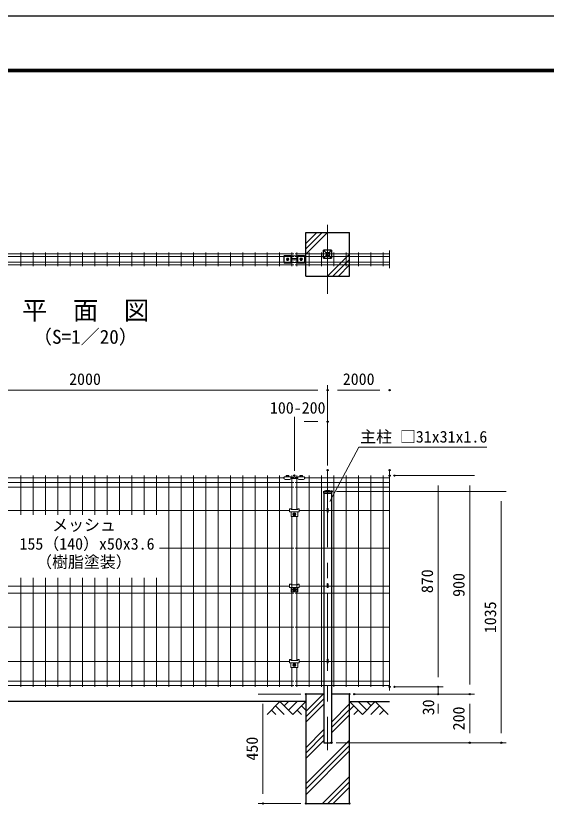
# Model space of a CAD drawing. Units: millimetres, scale not verified. Extents: x -4200 to 4200, y -2970 to 2970.
# Drawn here: x -2286 to -100, y -285 to 2970 of the extents above; entities that cross this region are included whole.
import ezdxf
from ezdxf.enums import TextEntityAlignment as Align

# ---------------------------------------------------------------- set-up
doc = ezdxf.new("R2010")
doc.units = ezdxf.units.MM
doc.header["$LTSCALE"] = 10
doc.header["$PDMODE"] = 32
doc.header["$PDSIZE"] = 5
doc.linetypes.add('USER1', pattern=[50.8, 31.75, -6.35, 6.35, -6.35])
for name, color, linetype, lineweight in [('0-0_D-TTL-TXT', 7, 'Continuous', 25), ('0-1_D-BGD', 7, 'Continuous', 25), ('0-2_D-STR4', 7, 'Continuous', 25), ('0-3_D-STR-DIM', 7, 'Continuous', 13), ('0-4_D-STR3', 3, 'Continuous', 13), ('0-5_D-BMK', 2, 'USER1', 13), ('0-6_D-STR1', 1, 'Continuous', 25), ('0-7_D-STR2', 7, 'Continuous', 13), ('0-8_D-DCR-HCH', 7, 'Continuous', 13), ('0-B_D-STR-TXT', 7, 'Continuous', 13), ('0-C_D-TTL', 7, 'Continuous', 25)]:
    doc.layers.add(name, color=color, linetype=linetype, lineweight=lineweight)
doc.layers.add('0-A_Defpoints', color=7, linetype='Continuous')
doc.styles.add('ＭＳ ゴシック', font='')
doc.styles.get('ＭＳ ゴシック').set_extended_font_data('MS Gothic')

msp = doc.modelspace()

# ---------------------------------------------------------------- linework, layer by layer
at = {"layer": '0-1_D-BGD'}
for p, q in [((-1090.45, 146.38), (-2910.45, 146.38)), ((-910.45, 146.38), (-744.99, 146.38))]:
    msp.add_line(p, q, dxfattribs=at)
at = {"layer": '0-2_D-STR4'}
for p, q in [((-1090.45, 2078.29), (-910.45, 2078.29)), ((-1090.45, 1898.29), (-1090.45, 2078.29)), ((-910.45, 1898.29), (-910.45, 2078.29)), ((-1090.45, 1898.29), (-910.45, 1898.29))]:
    msp.add_line(p, q, dxfattribs=at)
msp.add_lwpolyline([(-1015.95, 176.38), (-1090.45, 176.38), (-1090.45, -273.62), (-910.45, -273.62), (-910.45, 176.38), (-984.95, 176.38)], dxfattribs=at)
at = {"layer": '0-3_D-STR-DIM'}
for p, q in [((-746.11, 2003.08), (-746.11, 1930.88)), ((-1000.45, 1118.64), (-1000.45, 1448.64)), ((-1000.45, 1118.64), (-1000.45, 1448.64)), ((-2960.45, 1428.64), (-1040.45, 1428.64)), ((-960.45, 1428.64), (-784.99, 1428.64)), ((-1137.38, 1096.78), (-1137.38, 1318.64)), ((-1000.45, 1118.64), (-1000.45, 1318.64)), ((-1097.38, 1298.64), (-1040.45, 1298.64)), ((-744.99, 1098.64), (-744.99, 191.11)), ((-724.99, 1076.38), (-524.99, 1076.38)), ((-704.99, 1076.38), (-394.99, 1076.38)), ((-963.95, 1011.38), (-264.99, 1011.38)), ((-544.99, 1036.38), (-544.99, 246.38)), ((-414.99, 1036.38), (-414.99, 216.38)), ((-284.99, 971.38), (-284.99, 16.38)), ((-544.99, 246.38), (-544.99, 286.38)), ((-724.99, 206.38), (-524.99, 206.38)), ((-704.99, 206.38), (-524.99, 206.38)), ((-544.99, 206.38), (-544.99, 176.38)), ((-1110.45, 176.38), (-1286.85, 176.38)), ((-890.45, 176.38), (-524.99, 176.38)), ((-890.45, 176.38), (-394.99, 176.38)), ((-870.45, 176.38), (-394.99, 176.38)), ((-1266.85, 136.38), (-1266.85, -233.62)), ((-544.99, 136.38), (-544.99, 96.38)), ((-414.99, 136.38), (-414.99, 16.38)), ((-964.95, -23.62), (-394.99, -23.62)), ((-964.95, -23.62), (-264.99, -23.62)), ((-1110.45, -273.62), (-1286.85, -273.62))]:
    msp.add_line(p, q, dxfattribs=at)
at = {"layer": '0-4_D-STR3'}
for p, q in [((-1180.41, 1980.89), (-1180.41, 1953.89)), ((-1178.91, 1980.89), (-1180.41, 1980.89)), ((-1180.41, 1953.89), (-1178.91, 1953.89)), ((-1178.91, 1983.47), (-1151.91, 1983.47)), ((-1178.91, 1983.47), (-1178.91, 1951.31)), ((-1167.96, 1971.81), (-1170.51, 1967.39)), ((-1167.96, 1962.98), (-1170.51, 1967.39)), ((-1168.24, 1969.51), (-1166.83, 1968.1)), ((-1168.24, 1965.27), (-1166.83, 1966.69)), ((-1162.86, 1971.81), (-1167.96, 1971.81)), ((-1162.86, 1962.98), (-1167.96, 1962.98)), ((-1167.53, 1970.22), (-1166.12, 1968.81)), ((-1167.53, 1964.56), (-1166.12, 1965.98)), ((-1163.29, 1970.22), (-1164.71, 1968.81)), ((-1163.29, 1964.56), (-1164.71, 1965.98)), ((-1162.58, 1969.51), (-1164, 1968.1)), ((-1162.58, 1965.27), (-1164, 1966.69)), ((-1162.86, 1971.81), (-1160.32, 1967.39)), ((-1162.86, 1962.98), (-1160.32, 1967.39)), ((-1151.91, 1983.47), (-1151.91, 1951.31)), ((-1122.91, 1980.89), (-1151.91, 1980.89)), ((-1151.91, 1953.89), (-1122.91, 1953.89)), ((-1150.91, 1969.89), (-1123.91, 1969.89)), ((-1150.91, 1964.89), (-1123.91, 1964.89)), ((-1122.91, 1983.47), (-1122.91, 1951.31)), ((-1122.91, 1983.47), (-1095.91, 1983.47)), ((-1111.96, 1971.81), (-1114.51, 1967.39)), ((-1111.96, 1962.98), (-1114.51, 1967.39)), ((-1112.24, 1969.51), (-1110.83, 1968.1)), ((-1112.24, 1965.27), (-1110.83, 1966.69)), ((-1106.86, 1971.81), (-1111.96, 1971.81)), ((-1106.86, 1962.98), (-1111.96, 1962.98)), ((-1111.53, 1970.22), (-1110.12, 1968.81)), ((-1111.53, 1964.56), (-1110.12, 1965.98)), ((-1107.29, 1970.22), (-1108.71, 1968.81)), ((-1107.29, 1964.56), (-1108.71, 1965.98)), ((-1106.58, 1969.51), (-1108, 1968.1)), ((-1106.58, 1965.27), (-1108, 1966.69)), ((-1106.86, 1971.81), (-1104.32, 1967.39)), ((-1106.86, 1962.98), (-1104.32, 1967.39)), ((-1095.91, 1983.47), (-1095.91, 1951.31)), ((-1094.41, 1980.89), (-1095.91, 1980.89)), ((-1095.91, 1953.89), (-1094.41, 1953.89)), ((-1094.41, 1953.89), (-1094.41, 1980.89)), ((-1178.91, 1951.31), (-1151.91, 1951.31)), ((-1122.91, 1951.31), (-1095.91, 1951.31)), ((-1170.91, 1071.55), (-1170.91, 1076.18)), ((-1169.53, 1076.55), (-1161.27, 1076.55)), ((-1168.16, 1071.55), (-1168.16, 1076.18)), ((-1162.65, 1071.55), (-1162.65, 1076.18)), ((-1159.9, 1076.18), (-1159.9, 1071.55)), ((-1114.92, 1071.55), (-1114.92, 1076.18)), ((-1113.54, 1076.55), (-1105.28, 1076.55)), ((-1112.16, 1071.55), (-1112.16, 1076.18)), ((-1106.66, 1071.55), (-1106.66, 1076.18)), ((-1103.9, 1076.18), (-1103.9, 1071.55)), ((-1180.4, 1064.55), (-1180.4, 1069.95)), ((-1180.4, 1069.95), (-1178.9, 1069.95)), ((-1180.4, 1064.55), (-1178.9, 1064.55)), ((-1178.9, 1071.55), (-1151.9, 1071.55)), ((-1178.9, 1071.55), (-1178.9, 1064.05)), ((-1174.9, 1060.05), (-1155.9, 1060.05)), ((-1151.9, 1071.55), (-1151.9, 1064.05)), ((-1151.9, 1069.95), (-1122.9, 1069.95)), ((-1151.9, 1064.55), (-1122.9, 1064.55)), ((-1122.9, 1071.55), (-1095.9, 1071.55)), ((-1122.9, 1071.55), (-1122.9, 1064.05)), ((-1118.9, 1060.05), (-1099.9, 1060.05)), ((-1095.9, 1071.55), (-1095.9, 1064.05)), ((-1095.9, 1069.95), (-1094.4, 1069.95)), ((-1095.9, 1066.15), (-1094.4, 1066.15)), ((-1095.9, 1064.55), (-1094.4, 1064.55)), ((-1094.4, 1069.95), (-1094.4, 1064.55)), ((-1157.41, 939.68), (-1157.41, 926.88)), ((-1157.41, 926.88), (-1117.41, 926.88)), ((-1151.41, 936.78), (-1123.41, 936.78)), ((-1151.41, 926.88), (-1151.41, 907.88)), ((-1140.88, 917.88), (-1138.88, 917.88)), ((-1140.88, 916.88), (-1138.88, 916.88)), ((-1137.88, 920.88), (-1137.88, 918.88)), ((-1137.88, 913.88), (-1137.88, 915.88)), ((-1136.88, 920.88), (-1136.88, 918.88)), ((-1136.88, 913.88), (-1136.88, 915.88)), ((-1133.88, 917.88), (-1135.88, 917.88)), ((-1133.88, 916.88), (-1135.88, 916.88)), ((-1123.41, 939.68), (-1123.41, 936.78)), ((-1123.41, 939.68), (-1117.41, 939.68)), ((-1123.41, 926.88), (-1123.41, 907.88)), ((-1117.41, 939.68), (-1117.41, 926.88)), ((-1003.05, 940.54), (-1003.05, 928.38)), ((-997.85, 940.54), (-997.85, 928.38)), ((-1151.41, 907.88), (-1123.41, 907.88)), ((-1157.41, 629.18), (-1157.41, 616.38)), ((-1151.41, 626.28), (-1123.41, 626.28)), ((-1123.41, 629.18), (-1123.41, 626.28)), ((-1123.41, 629.18), (-1117.41, 629.18)), ((-1117.41, 629.18), (-1117.41, 616.38)), ((-1003.05, 630.04), (-1003.05, 617.88)), ((-997.85, 630.04), (-997.85, 617.88)), ((-1157.41, 616.38), (-1117.41, 616.38)), ((-1151.41, 616.38), (-1151.41, 597.38)), ((-1151.41, 597.38), (-1123.41, 597.38)), ((-1140.88, 607.38), (-1138.88, 607.38)), ((-1140.88, 606.38), (-1138.88, 606.38)), ((-1137.88, 610.38), (-1137.88, 608.38)), ((-1137.88, 603.38), (-1137.88, 605.38)), ((-1136.88, 610.38), (-1136.88, 608.38)), ((-1136.88, 603.38), (-1136.88, 605.38)), ((-1133.88, 607.38), (-1135.88, 607.38)), ((-1133.88, 606.38), (-1135.88, 606.38)), ((-1123.41, 616.38), (-1123.41, 597.38)), ((-1157.44, 318.68), (-1151.44, 318.68)), ((-1157.44, 318.68), (-1157.44, 305.88)), ((-1157.44, 305.88), (-1117.44, 305.88)), ((-1151.44, 318.68), (-1151.44, 315.78)), ((-1151.44, 315.78), (-1123.44, 315.78)), ((-1151.44, 305.88), (-1151.44, 286.88)), ((-1140.91, 296.88), (-1138.91, 296.88)), ((-1140.91, 295.88), (-1138.91, 295.88)), ((-1137.91, 299.88), (-1137.91, 297.88)), ((-1137.91, 292.88), (-1137.91, 294.88)), ((-1136.91, 299.88), (-1136.91, 297.88)), ((-1136.91, 292.88), (-1136.91, 294.88)), ((-1133.91, 296.88), (-1135.91, 296.88)), ((-1133.91, 295.88), (-1135.91, 295.88)), ((-1123.44, 318.68), (-1117.44, 318.68)), ((-1123.44, 318.68), (-1123.44, 315.78)), ((-1123.44, 305.88), (-1123.44, 286.88)), ((-1117.44, 318.68), (-1117.44, 305.88)), ((-1003.05, 319.54), (-1003.05, 307.38)), ((-997.85, 319.54), (-997.85, 307.38)), ((-1151.44, 286.88), (-1123.44, 286.88))]:
    msp.add_line(p, q, dxfattribs=at)
for points in [[(-1157.41, 939.68), (-1151.41, 939.68), (-1151.41, 936.78)], [(-1157.41, 629.18), (-1151.41, 629.18), (-1151.41, 626.28)]]:
    msp.add_lwpolyline(points, dxfattribs=at)
for centre, radius in [((-1165.41, 1967.39), 4.41), ((-1109.41, 1967.39), 4.41), ((-1137.38, 917.38), 6.5), ((-1137.38, 606.88), 6.5), ((-1137.41, 296.38), 6.5)]:
    msp.add_circle(centre, radius, dxfattribs=at)
for centre, radius, start, end in [((-1167.89, 1969.87), 0.5, 44.99953, 224.99952), ((-1167.89, 1964.92), 0.5, 135, 314.99998), ((-1165.41, 1968.64), 3.75, 57.53826, 122.46174), ((-1165.41, 1966.14), 3.75, 237.53826, 302.46174), ((-1167.53, 1967.39), 1, 314.99999, 45), ((-1165.41, 1969.51), 1, 225.00001, 314.99999), ((-1165.41, 1965.27), 1, 45, 135), ((-1163.29, 1967.39), 1, 135, 225.00001), ((-1162.94, 1969.87), 0.5, 315, 135), ((-1162.94, 1964.92), 0.5, 225.00001, 44.99999), ((-1150.91, 1967.39), 2.5, 90, 113.57818), ((-1150.91, 1967.39), 2.5, 246.42182, 270), ((-1123.91, 1967.39), 2.5, 66.42182, 90), ((-1123.91, 1967.39), 2.5, 270, 293.57818), ((-1111.89, 1969.87), 0.5, 44.99953, 224.99952), ((-1111.89, 1964.92), 0.5, 135, 314.99998), ((-1109.41, 1968.64), 3.75, 57.53826, 122.46174), ((-1109.41, 1966.14), 3.75, 237.53826, 302.46174), ((-1111.53, 1967.39), 1, 314.99999, 45), ((-1109.41, 1969.51), 1, 225.00001, 314.99999), ((-1109.41, 1965.27), 1, 45, 135), ((-1107.29, 1967.39), 1, 135, 225.00001), ((-1106.94, 1969.87), 0.5, 315, 135), ((-1106.94, 1964.92), 0.5, 225.00001, 44.99999), ((-1169.53, 1073.79), 2.75, 60, 120), ((-1165.4, 1066.09), 10.46, 74.73852, 105.26148), ((-1161.27, 1073.79), 2.75, 60, 120), ((-1113.54, 1073.79), 2.75, 60, 120), ((-1109.41, 1066.09), 10.46, 74.73852, 105.26148), ((-1105.28, 1073.79), 2.75, 60, 120), ((-1174.9, 1064.05), 4, 180, 270), ((-1155.9, 1064.05), 4, 270, 0), ((-1118.9, 1064.05), 4, 180, 270), ((-1099.9, 1064.05), 4, 270, 0), ((-1140.88, 917.38), 0.5, 90.00001, 270), ((-1138.88, 918.88), 1, 270, 0.00001), ((-1138.88, 915.88), 1, 0, 90), ((-1137.38, 920.88), 0.5, 0, 179.99999), ((-1137.38, 913.88), 0.5, 180.00002, 0.00001), ((-1135.88, 918.88), 1, 180.00001, 270), ((-1135.88, 915.88), 1, 90, 180.00001), ((-1133.88, 917.38), 0.5, 270.00049, 90.00046), ((-1000.45, 928.38), 2.6, 180, 0), ((-1140.88, 606.88), 0.5, 90.00001, 270), ((-1138.88, 608.38), 1, 270, 0.00001), ((-1138.88, 605.38), 1, 0, 90), ((-1137.38, 610.38), 0.5, 0, 179.99999), ((-1137.38, 603.38), 0.5, 180.00002, 0.00001), ((-1135.88, 608.38), 1, 180.00001, 270), ((-1135.88, 605.38), 1, 90, 180.00001), ((-1133.88, 606.88), 0.5, 270.00049, 90.00046), ((-1000.45, 617.88), 2.6, 180, 0), ((-1140.91, 296.38), 0.5, 90.00001, 270), ((-1138.91, 297.88), 1, 270, 0.00001), ((-1138.91, 294.88), 1, 0, 90), ((-1137.41, 299.88), 0.5, 0, 179.99999), ((-1135.91, 297.88), 1, 180.00001, 270), ((-1135.91, 294.88), 1, 90, 180.00001), ((-1133.91, 296.38), 0.5, 270.00049, 90.00046), ((-1000.45, 307.38), 2.6, 180, 0), ((-1137.41, 292.88), 0.5, 180.00002, 0.00001)]:
    msp.add_arc(centre, radius, start, end, dxfattribs=at)
for centre in [(-1000.45, 940.53), (-1000.45, 630.03), (-1000.45, 319.53)]:
    msp.add_ellipse(centre, major_axis=(-2.6, 0), ratio=0.649974, start_param=3.1415927, end_param=6.2831853, dxfattribs=at)
at = {"layer": '0-5_D-BMK'}
for p, q in [((-1000.45, 2108.89), (-1000.45, 1825.19)), ((-1000.45, 1098.64), (-1000.45, -53.62))]:
    msp.add_line(p, q, dxfattribs=at)
at = {"layer": '0-6_D-STR1'}
for p, q in [((-983.95, 2004.79), (-1016.95, 2004.79)), ((-1016.95, 1971.79), (-1016.95, 2004.79)), ((-1006.45, 1994.29), (-1016.95, 2004.79)), ((-994.45, 1994.29), (-1006.45, 1994.29)), ((-1006.45, 1994.29), (-1006.45, 1982.29)), ((-994.45, 1994.29), (-983.95, 2004.79)), ((-994.45, 1994.29), (-994.45, 1982.29)), ((-983.95, 2004.79), (-983.95, 1971.79)), ((-1006.45, 1982.29), (-1016.95, 1971.79)), ((-1016.95, 1971.79), (-983.95, 1971.79)), ((-994.45, 1982.29), (-1006.45, 1982.29)), ((-983.95, 1971.79), (-994.45, 1982.29)), ((-1016.95, 1011.38), (-1006.45, 1015.38)), ((-1016.95, 1011.38), (-983.95, 1011.38)), ((-1016.95, 1011.38), (-1016.95, 1004.38)), ((-1006.45, 1015.38), (-994.45, 1015.38)), ((-994.45, 1015.38), (-983.95, 1011.38)), ((-983.95, 1011.38), (-983.95, 1004.38)), ((-1016.95, 1004.38), (-983.95, 1004.38)), ((-1015.95, 1004.38), (-1015.95, -23.62)), ((-984.95, 1004.38), (-984.95, -23.62)), ((-1015.95, -23.62), (-984.95, -23.62))]:
    msp.add_line(p, q, dxfattribs=at)
at = {"layer": '0-7_D-STR2'}
for p, q in [((-3134.41, 1989.99), (-1140.41, 1989.99)), ((-2264.36, 1995.39), (-2264.36, 1939.39)), ((-2213.59, 1995.39), (-2213.59, 1939.39)), ((-2162.82, 1995.39), (-2162.82, 1939.39)), ((-2112.05, 1995.39), (-2112.05, 1939.39)), ((-2061.28, 1995.39), (-2061.28, 1939.39)), ((-2010.51, 1995.39), (-2010.51, 1939.39)), ((-1959.74, 1995.39), (-1959.74, 1939.39)), ((-1908.98, 1995.39), (-1908.98, 1939.39)), ((-1858.21, 1995.39), (-1858.21, 1939.39)), ((-1807.44, 1995.39), (-1807.44, 1939.39)), ((-1756.67, 1995.39), (-1756.67, 1939.39)), ((-1705.9, 1995.39), (-1705.9, 1939.39)), ((-1655.13, 1995.39), (-1655.13, 1939.39)), ((-1604.36, 1995.39), (-1604.36, 1939.39)), ((-1553.59, 1995.39), (-1553.59, 1939.39)), ((-1502.82, 1995.39), (-1502.82, 1939.39)), ((-1452.05, 1995.39), (-1452.05, 1939.39)), ((-1401.28, 1995.39), (-1401.28, 1939.39)), ((-1350.51, 1995.39), (-1350.51, 1939.39)), ((-1299.74, 1995.39), (-1299.74, 1939.39)), ((-1248.98, 1995.39), (-1248.98, 1939.39)), ((-1198.21, 1995.39), (-1198.21, 1939.39)), ((-1147.39, 1995.39), (-1147.39, 1939.39)), ((-1134.41, 1989.99), (-746.11, 1989.99)), ((-1127.44, 1995.39), (-1127.44, 1939.39)), ((-1076.67, 1995.39), (-1076.67, 1939.39)), ((-1025.9, 1995.39), (-1025.9, 1939.39)), ((-975.13, 1995.39), (-975.13, 1939.39)), ((-924.36, 1995.39), (-924.36, 1939.39)), ((-873.59, 1995.39), (-873.59, 1939.39)), ((-822.82, 1995.39), (-822.82, 1939.39)), ((-772.05, 1995.39), (-772.05, 1939.39)), ((-3095.91, 1978.69), (-1140.41, 1978.69)), ((-3095.91, 1956.09), (-1140.41, 1956.09)), ((-1134.41, 1978.69), (-746.11, 1978.69)), ((-1134.41, 1956.09), (-746.11, 1956.09)), ((-3134.41, 1944.79), (-1140.41, 1944.79)), ((-1134.41, 1944.79), (-746.11, 1944.79)), ((-2264.32, 1076.38), (-2264.32, 915.22)), ((-2213.55, 1076.38), (-2213.55, 915.22)), ((-2162.78, 1076.38), (-2162.78, 915.22)), ((-2112.01, 1076.38), (-2112.01, 915.22)), ((-2061.24, 1076.38), (-2061.24, 915.22)), ((-2010.47, 1076.38), (-2010.47, 915.22)), ((-1959.7, 1076.38), (-1959.7, 915.22)), ((-1908.94, 1076.38), (-1908.94, 915.22)), ((-1858.17, 1076.38), (-1858.17, 915.22)), ((-1807.4, 1076.38), (-1807.4, 915.22)), ((-1756.63, 1076.38), (-1756.63, 915.22)), ((-1705.86, 1076.38), (-1705.86, 915.22)), ((-1655.09, 1076.38), (-1655.09, 206.38)), ((-1604.32, 1076.38), (-1604.32, 206.38)), ((-1553.55, 1076.38), (-1553.55, 206.38)), ((-1502.78, 1076.38), (-1502.78, 206.38)), ((-1452.01, 1076.38), (-1452.01, 206.38)), ((-1401.24, 1076.38), (-1401.24, 206.38)), ((-1350.47, 1076.38), (-1350.47, 206.38)), ((-1299.7, 1076.38), (-1299.7, 206.38)), ((-1248.94, 1076.38), (-1248.94, 206.38)), ((-1198.17, 1076.38), (-1198.17, 206.38)), ((-1147.4, 1076.38), (-1147.4, 936.78)), ((-1127.4, 1076.38), (-1127.4, 936.78)), ((-1076.63, 1076.38), (-1076.63, 206.38)), ((-1025.86, 1076.38), (-1025.86, 206.38)), ((-975.09, 1076.38), (-975.09, 206.38)), ((-924.32, 1076.38), (-924.32, 206.38)), ((-873.55, 1076.38), (-873.55, 206.38)), ((-822.78, 1076.38), (-822.78, 206.38)), ((-772.01, 1076.38), (-772.01, 206.38)), ((-1140.4, 1048.38), (-3134.41, 1048.38)), ((-1178.9, 1067.95), (-3095.92, 1067.95)), ((-1140.4, 1067.95), (-1151.9, 1067.95)), ((-1122.9, 1067.95), (-1134.41, 1067.95)), ((-744.99, 1048.38), (-1134.41, 1048.38)), ((-744.99, 1067.95), (-1095.9, 1067.95)), ((-1140.4, 1028.8), (-3134.41, 1028.8)), ((-744.99, 1028.8), (-1134.41, 1028.8)), ((-1157.41, 932.38), (-2997.85, 932.38)), ((-1003.05, 932.38), (-1117.41, 932.38)), ((-744.99, 932.38), (-997.85, 932.38)), ((-1147.4, 907.88), (-1147.4, 315.78)), ((-1127.4, 907.88), (-1127.4, 315.78)), ((-1140.4, 777.38), (-1692.75, 777.38)), ((-744.99, 777.38), (-1134.4, 777.38)), ((-2264.32, 654.96), (-2264.32, 206.38)), ((-2213.55, 654.96), (-2213.55, 206.38)), ((-2162.78, 654.96), (-2162.78, 206.38)), ((-2112.01, 654.96), (-2112.01, 206.38)), ((-2061.24, 654.96), (-2061.24, 206.38)), ((-2010.47, 654.96), (-2010.47, 206.38)), ((-1959.7, 654.96), (-1959.7, 206.38)), ((-1908.94, 654.96), (-1908.94, 206.38)), ((-1858.17, 654.96), (-1858.17, 206.38)), ((-1807.4, 654.96), (-1807.4, 206.38)), ((-1756.63, 654.96), (-1756.63, 206.38)), ((-1705.86, 654.96), (-1705.86, 206.38)), ((-1157.41, 621.88), (-2997.85, 621.88)), ((-1003.05, 621.88), (-1117.41, 621.88)), ((-744.99, 621.88), (-997.85, 621.88)), ((-1140.4, 592.08), (-3134.4, 592.08)), ((-744.99, 592.08), (-1134.4, 592.08)), ((-1140.4, 452.08), (-3134.4, 452.08)), ((-744.99, 452.08), (-1134.4, 452.08)), ((-1157.44, 311.38), (-2997.85, 311.38)), ((-1003.05, 311.38), (-1117.44, 311.38)), ((-744.99, 311.38), (-997.85, 311.38)), ((-1147.4, 286.88), (-1147.4, 206.38)), ((-1127.4, 286.88), (-1127.4, 206.38)), ((-1140.4, 229.4), (-3134.41, 229.4)), ((-744.99, 229.4), (-1134.41, 229.4)), ((-1140.4, 211.78), (-3134.41, 211.78)), ((-744.99, 211.78), (-1134.41, 211.78))]:
    msp.add_line(p, q, dxfattribs=at)
at = {"layer": '0-8_D-DCR-HCH'}
for p, q in [((-1090.45, 1988.29), (-1000.45, 2078.29)), ((-1090.45, 2010.39), (-1022.55, 2078.29)), ((-1090.45, 2032.49), (-1044.65, 2078.29)), ((-910.45, 1988.29), (-1000.45, 1898.29)), ((-910.45, 1966.2), (-978.36, 1898.29)), ((-910.45, 1944.1), (-956.26, 1898.29)), ((-1090.45, 105.17), (-1019.25, 176.38)), ((-1196.88, 146.38), (-1250.09, 93.16)), ((-1196.88, 146.38), (-1143.67, 93.16)), ((-1179.14, 128.64), (-1161.4, 146.38)), ((-1161.4, 110.9), (-1125.93, 146.38)), ((-1143.67, 93.16), (-1090.45, 146.38)), ((-1090.45, 83.07), (-1015.95, 157.57)), ((-1090.45, 60.98), (-1015.95, 135.48)), ((-984.95, 61.47), (-910.45, 135.97)), ((-857.24, 93.16), (-910.45, 146.38)), ((-839.5, 110.9), (-874.98, 146.38)), ((-804.03, 146.38), (-857.24, 93.16)), ((-821.67, 128.55), (-839.5, 146.38)), ((-804.03, 146.38), (-750.82, 93.16)), ((-1232.35, 110.9), (-1214.53, 93.16)), ((-1214.62, 128.64), (-1178.98, 93.16)), ((-1125.93, 110.9), (-1108.11, 93.16)), ((-1108.19, 128.64), (-1090.45, 110.98)), ((-984.95, 39.37), (-910.45, 113.87)), ((-892.72, 128.64), (-910.45, 110.98)), ((-874.98, 110.9), (-892.8, 93.16)), ((-786.29, 128.64), (-821.93, 93.16)), ((-768.56, 110.9), (-786.37, 93.16)), ((-984.95, 17.28), (-910.45, 91.78)), ((-1090.45, -44.03), (-1015.95, 30.47)), ((-1090.45, -66.13), (-1015.95, 8.37)), ((-1090.45, -193.23), (-910.45, -13.23)), ((-1090.45, -88.22), (-1015.95, -13.72)), ((-1090.45, -215.33), (-910.45, -35.33)), ((-1090.45, -237.42), (-910.45, -57.42)), ((-1021.65, -273.62), (-910.45, -162.43)), ((-999.55, -273.62), (-910.45, -184.53)), ((-977.45, -273.62), (-910.45, -206.62))]:
    msp.add_line(p, q, dxfattribs=at)
at = {"layer": '0-A_Defpoints'}
for p in [(-1000.45, 1428.64), (-744.99, 1428.64), (-1000.45, 1298.64), (-1137.38, 1076.78), (-1000.45, 1098.64), (-744.99, 1098.64), (-744.99, 1076.38), (-724.99, 1076.38), (-983.95, 1011.38), (-744.99, 206.38), (-724.99, 206.38), (-544.99, 206.38), (-1090.45, 176.38), (-910.45, 176.38), (-890.45, 176.38), (-544.99, 176.38), (-414.99, 176.38), (-984.95, -23.62), (-414.99, -23.62), (-284.99, -23.62), (-1266.85, -273.62), (-1090.45, -273.62), (-910.45, -273.62)]:
    msp.add_point(p, dxfattribs=at)
at = {"layer": '0-B_D-STR-TXT'}
msp.add_lwpolyline([(-344.06, 1193.89), (-871.3, 1193.89), (-991.09, 970.25)], dxfattribs=at)
at = {"layer": '0-C_D-TTL', "color": 2}
msp.add_lwpolyline([(-4200, 2970), (4200, 2970), (4200, -2970), (-4200, -2970)], close=True, dxfattribs=at)
at = {"layer": '0-C_D-TTL'}
for points in [[(-3930, 2750), (3930, 2750), (3930, -2750), (-3930, -2750)], [(-3927.5, 2747.5), (3927.5, 2747.5), (3927.5, -2747.5), (-3927.5, -2747.5)], [(-3925, 2745), (3925, 2745), (3925, -2745), (-3925, -2745)], [(-3922.5, 2742.5), (3922.5, 2742.5), (3922.5, -2742.5), (-3922.5, -2742.5)], [(-3920, 2740), (3920, 2740), (3920, -2740), (-3920, -2740)]]:
    msp.add_lwpolyline(points, close=True, dxfattribs=at)

# ---------------------------------------------------------------- texts
at = {"layer": '0-0_D-TTL-TXT', "style": 'ＭＳ ゴシック'}
for s, height, p in [('平\u3000面\u3000図', 76.98, (-2260.35, 1695.1)), ('（S=1／20）', 57.7, (-2214.87, 1601.9))]:
    msp.add_text(s, height=height, dxfattribs=at).set_placement(p, align=Align.BOTTOM_LEFT)
at = {"layer": '0-3_D-STR-DIM', "style": 'ＭＳ ゴシック'}
for s, p in [('2000', (-2065.7, 1435.38)), ('2000', (-937.97, 1435.38)), ('100-200', (-1238.23, 1317.25))]:
    msp.add_text(s, height=48.09, dxfattribs=at).set_placement(p, align=Align.BOTTOM_LEFT)
for s, p in [('870', (-551.74, 592.5)), ('900', (-421.74, 577.25)), ('1035', (-291.74, 427.63)), ('30', (-546.86, 89.29)), ('200', (-421.74, 27.38)), ('450', (-1273.6, -97.12))]:
    msp.add_text(s, height=48.09, rotation=90, dxfattribs=at).set_placement(p, align=Align.BOTTOM_LEFT)
at = {"layer": '0-B_D-STR-TXT', "style": 'ＭＳ ゴシック'}
for s, p in [('主柱 □31x31x1.6', (-866.45, 1198.15)), ('メッシュ', (-2135.64, 835)), ('155（140）x50x3.6', (-2270.25, 757.08)), ('（樹脂塗装）', (-2201.74, 682.74))]:
    msp.add_text(s, height=48.09, dxfattribs=at).set_placement(p, align=Align.BOTTOM_LEFT)

doc.saveas('drawing.dxf')
